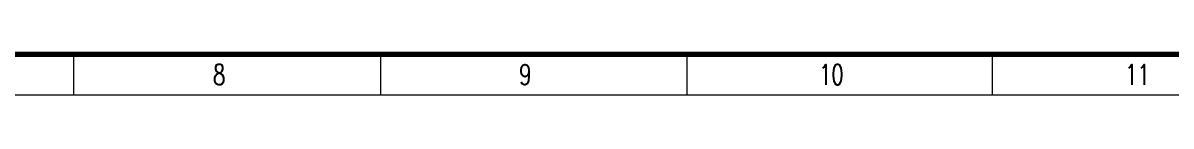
# Model space of a CAD drawing. Header units: millimetres. Extents: x 1089 to 2278, y 102 to 943.
# Drawn here: x 1603.1 to 1884.4, y 102.4 to 112.4 of the extents above; entities that cross this region are included whole.
import ezdxf

# ---------------------------------------------------------------- set-up
doc = ezdxf.new("R2010")
doc.units = ezdxf.units.MM
doc.layers.add('0Filament', color=7, linetype='Continuous', lineweight=20)
doc.layers.add('2FRAME', color=2, linetype='Continuous', lineweight=70)
doc.styles.add('HZ', font='TXT', dxfattribs={"width": 0.7, "height": 4, "bigfont": 'HZTXT'})

msp = doc.modelspace()

# ---------------------------------------------------------------- linework, layer by layer
at = {"layer": '0Filament'}
for p, q in [((1615.521, 112.447), (1615.521, 102.463)), ((1690.763, 112.421), (1690.763, 102.518)), ((1765.792, 112.419), (1765.792, 102.517)), ((1840.605, 112.421), (1840.605, 102.518)), ((1088.587, 102.429), (2277.587, 102.429))]:
    msp.add_line(p, q, dxfattribs=at)
at = {"layer": '2FRAME'}
msp.add_line((1098.587, 112.429), (2267.587, 112.429), dxfattribs=at)

# ---------------------------------------------------------------- texts
at = {"layer": '0Filament', "char_height": 5, "width": 50, "attachment_point": 5, "style": 'HZ'}
for s, insert in [('8', (1651.204, 107.429)), ('9', (1726.204, 107.429)), ('10', (1801.204, 107.429)), ('11', (1876.204, 107.429))]:
    msp.add_mtext(s, dxfattribs=dict(at, insert=insert))

doc.saveas('drawing.dxf')
